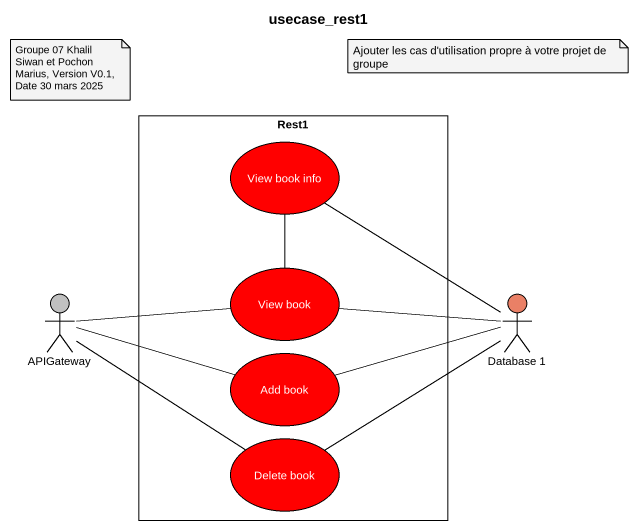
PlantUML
@startuml
title usecase_rest1
rectangle Rest1 {
  usecase "View book info" as View_book_info #FF0000
  usecase "View book" as View_book #FF0000
  usecase "Add book" as Add_book #FF0000
  usecase "Delete book" as Delete_book #FF0000
}
actor APIGateway #C0C0C0
actor "Database 1" as Database_1 #EA8066
View_book_info -- Database_1
View_book -up- View_book_info
View_book -right- Database_1
APIGateway -right- View_book
APIGateway -right- Add_book
APIGateway -right- Delete_book
Add_book -right- Database_1
Delete_book -right- Database_1
note as N1
  Groupe 07 Khalil Siwan et Pochon Marius, Version V0.1, Date 30 mars 2025
end note
note as N2
  Ajouter les cas d'utilisation propre à votre projet de groupe
end note
@enduml
